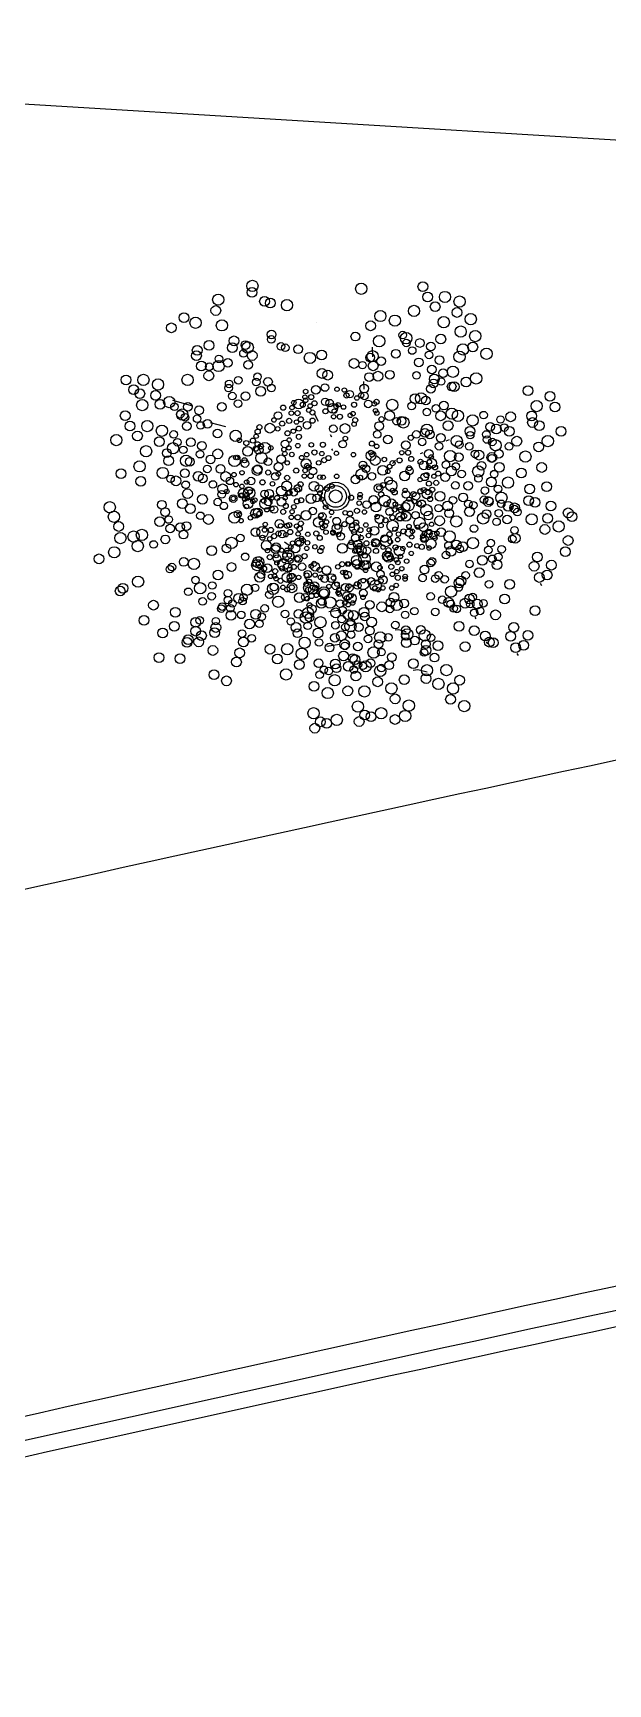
# Model space of a CAD drawing. Header units: millimetres. Extents: x 441061 to 442903, y 4515148 to 4515613.
# Drawn here: x 442462.754 to 442462.981, y 4515547.106 to 4515547.758 of the extents above; entities that cross this region are included whole.
import ezdxf

# ---------------------------------------------------------------- set-up
doc = ezdxf.new("R2010")
doc.units = ezdxf.units.MM
doc.linetypes.add('CONTINUA', pattern=[0])
doc.layers.add('01_piscinas', color=254, linetype='Continuous')

# ---------------------------------------------------------------- blocks, each defined once
blk = doc.blocks.new('A$C21391103')
at = {"layer": '01_piscinas'}
for p, q in [((177.3973, 96.2118), (177.4007, 96.2132)), ((177.2648, 96.0902), (177.2648, 96.0902)), ((177.6579, 96.1062), (177.6612, 96.1076)), ((177.381, 96.057), (177.3835, 96.0581)), ((177.4441, 95.9813), (177.4426, 96.0122)), ((177.5814, 95.9758), (177.584, 95.9769)), ((177.279, 95.9635), (177.279, 95.9635)), ((177.417, 95.8797), (177.4158, 95.9035)), ((176.8753, 95.8261), (176.8123, 95.8436)), ((176.9794, 95.7603), (176.931, 95.7738)), ((177.2729, 95.778), (177.2583, 95.8039)), ((177.3093, 95.7361), (177.3135, 95.7293)), ((177.4833, 95.7377), (177.4833, 95.7377)), ((177.5651, 95.7342), (177.5666, 95.7336)), ((177.6751, 95.7164), (177.6858, 95.721)), ((177.3133, 95.6911), (177.3165, 95.6859)), ((177.5947, 95.676), (177.6029, 95.6795)), ((177.3837, 95.6094), (177.3828, 95.6059)), ((177.506, 95.6449), (177.5154, 95.6554)), ((177.615, 95.6163), (177.6165, 95.6157)), ((177.7539, 95.5149), (177.7524, 95.5045)), ((177.8035, 95.5283), (177.802, 95.5179)), ((177.8821, 95.507), (177.8802, 95.4935)), ((177.9467, 95.5244), (177.9447, 95.5109)), ((177.3131, 95.4776), (177.3081, 95.4738)), ((177.3864, 95.4492), (177.3849, 95.4388)), ((177.4951, 95.4853), (177.5, 95.4834)), ((177.1655, 95.3979), (177.18, 95.3869)), ((177.4044, 95.4216), (177.4025, 95.4081)), ((177.4943, 95.3513), (177.4893, 95.3476)), ((177.5207, 95.3361), (177.5157, 95.3324)), ((177.8235, 95.3302), (177.8267, 95.325)), ((177.3317, 95.2403), (177.3309, 95.2368)), ((177.4461, 95.2449), (177.4453, 95.2414)), ((177.9726, 95.2669), (177.9768, 95.2601)), ((177.3508, 95.1975), (177.35, 95.194)), ((177.6922, 95.188), (177.6954, 95.1827)), ((177.3052, 95.1776), (177.3358, 95.1818)), ((177.7663, 95.1597), (177.7695, 95.1544)), ((177.2989, 95.0686), (177.3386, 95.074)), ((177.802, 95.082), (177.8061, 95.0752)), ((177.8982, 95.0452), (177.9024, 95.0384))]:
    blk.add_line(p, q, dxfattribs=at)
at = {"layer": '01_piscinas', "elevation": 0}
blk.add_lwpolyline([(182.0865, 96.4299), (174.3319, 96.9021), (172.6564, 97.0041)], dxfattribs=at)
blk.add_lwpolyline([(173.4746, 93.642, -0.005815), (178.7005, 94.8128, -0.006954), (182.2422, 95.3973)], format="xyb", dxfattribs=at)
at = {"layer": '01_piscinas'}
for points in [[(177.2408, 95.2692), (177.2338, 95.2812), (177.2338, 95.2812), (177.2283, 95.2853)], [(177.549, 95.1138), (177.5264, 95.1198), (177.5264, 95.1198), (177.5149, 95.1183)], [(177.6158, 94.9856), (177.5864, 94.9934), (177.5864, 94.9934), (177.5714, 94.9914)]]:
    blk.add_lwpolyline(points, dxfattribs=at)
for points in [[(190.3126, 94.6555, 0.016487), (186.4521, 94.3256, 0.014757), (179.0139, 93.2187, 0.006475), (173.2372, 91.9157, 0.008166), (166.0036, 90.06, 0.021654), (156.8841, 86.9453, 0.020322), (148.6004, 83.3147, 0.00713), (143.0416, 80.4542, 0.000222), (142.87, 80.3626), (141.5808, 79.6632), (140.2919, 78.9639, 0.002681), (138.2393, 77.8181), (131.3377, 73.999), (128.7227, 72.556), (120.8084, 68.1886), (115.8655, 65.4489), (102.6963, 58.1499), (102.5823, 58.0861), (113.3642, 40.0897)], [(190.3106, 94.5803, 0.016462), (186.461, 94.2511, 0.014755), (179.0282, 93.145, 0.006474), (173.2547, 91.8428, 0.008165), (166.024, 89.9878, 0.021653), (156.9114, 86.8754, 0.020322), (148.6335, 83.2474, 0.00713), (143.0769, 80.388, 0.000222), (142.9055, 80.2966), (141.6165, 79.5973), (140.3279, 78.8981, 0.002681), (138.276, 77.7527), (131.374, 73.9334), (128.7589, 72.4903), (120.8447, 68.1229), (115.9019, 65.3834), (102.7328, 58.0844), (102.6863, 58.0584), (113.4285, 40.1282)]]:
    blk.add_lwpolyline(points, format="xyb", dxfattribs=at)
for centre, radius in [((176.9561, 96.1622), 0.0178), ((177.0639, 96.2056), 0.0178), ((177.0626, 96.1853), 0.0154), ((177.4074, 96.1968), 0.0178), ((177.6018, 96.2034), 0.0154), ((177.6169, 96.1707), 0.0154), ((177.6717, 96.1707), 0.0178), ((176.9483, 96.1279), 0.0154), ((177.102, 96.1567), 0.0154), ((177.12, 96.1514), 0.0154), ((177.1729, 96.1448), 0.0178), ((177.4677, 96.1106), 0.0178), ((177.5739, 96.1267), 0.0178), ((177.6407, 96.1398), 0.0154), ((177.7099, 96.1218), 0.0154), ((177.7177, 96.1561), 0.0178), ((176.8079, 96.0733), 0.0154), ((176.8478, 96.1055), 0.0154), ((176.8845, 96.0895), 0.0178), ((176.9676, 96.0811), 0.0178), ((177.4368, 96.0797), 0.0154), ((177.5138, 96.096), 0.0178), ((177.6679, 96.0912), 0.0178), ((177.7213, 96.0616), 0.0178), ((177.7531, 96.1007), 0.0178), ((176.9271, 96.0177), 0.0154), ((177.0007, 96.0104), 0.0154), ((177.0058, 96.0322), 0.0154), ((177.0416, 96.0189), 0.0137), ((177.049, 96.0111), 0.0178), ((177.1244, 96.0523), 0.0137), ((177.1235, 96.0367), 0.0119), ((177.1538, 96.0146), 0.0119), ((177.1676, 96.0105), 0.0119), ((177.3887, 96.0455), 0.0137), ((177.464, 96.0311), 0.0178), ((177.5383, 96.0506), 0.0119), ((177.5491, 96.0406), 0.0178), ((177.5499, 96.0254), 0.0119), ((177.592, 96.0254), 0.0137), ((177.6274, 96.0142), 0.0137), ((177.6585, 96.0377), 0.0154), ((177.7283, 96.005), 0.0178), ((177.7595, 96.0127), 0.0154), ((177.7674, 96.0471), 0.0178), ((176.8872, 95.9854), 0.0154), ((176.8895, 96.0024), 0.0154), ((176.9571, 95.9527), 0.0178), ((176.9582, 95.9753), 0.0119), ((176.9865, 95.9629), 0.0137), ((177.0355, 95.9925), 0.0119), ((177.0504, 95.9565), 0.0137), ((177.0631, 95.9859), 0.0154), ((177.2083, 96.0055), 0.0137), ((177.2454, 95.9781), 0.0178), ((177.2826, 95.9877), 0.0154), ((177.3848, 95.9607), 0.0154), ((177.4351, 95.9792), 0.0137), ((177.4432, 95.9835), 0.0178), ((177.4705, 95.968), 0.0137), ((177.5168, 95.9916), 0.0137), ((177.5682, 96.0016), 0.0119), ((177.5891, 95.9643), 0.0137), ((177.6214, 95.9878), 0.0119), ((177.6546, 95.9716), 0.0137), ((177.7176, 95.9821), 0.0178), ((177.8027, 95.9916), 0.0178), ((176.665, 95.9089), 0.0154), ((176.7198, 95.9089), 0.0178), ((176.8593, 95.9088), 0.0178), ((176.9023, 95.9527), 0.0154), ((176.9261, 95.9218), 0.0154), ((176.9276, 95.9505), 0.0119), ((177.0193, 95.9077), 0.0119), ((177.0798, 95.9189), 0.0119), ((177.2836, 95.9292), 0.0154), ((177.3016, 95.9239), 0.0154), ((177.4113, 95.9554), 0.0119), ((177.4322, 95.918), 0.0137), ((177.445, 95.9533), 0.0154), ((177.4601, 95.9206), 0.0154), ((177.4977, 95.9253), 0.0137), ((177.5818, 95.9231), 0.0119), ((177.6302, 95.9415), 0.0137), ((177.6384, 95.9117), 0.0154), ((177.6656, 95.9303), 0.0137), ((177.6968, 95.9345), 0.0178), ((177.7384, 95.9025), 0.0154), ((177.7702, 95.9136), 0.0178), ((176.6888, 95.878), 0.0154), ((176.7084, 95.8656), 0.0154), ((176.758, 95.86), 0.0154), ((176.7658, 95.8943), 0.0178), ((176.9886, 95.8829), 0.0119), ((176.9903, 95.896), 0.0119), ((177.0002, 95.8578), 0.0119), ((177.0423, 95.8577), 0.0137), ((177.0759, 95.9021), 0.0119), ((177.0902, 95.8728), 0.0154), ((177.113, 95.9027), 0.0137), ((177.1238, 95.8833), 0.0119), ((177.2319, 95.8724), 0.00702), ((177.2641, 95.8773), 0.0137), ((177.2927, 95.8847), 0.0119), ((177.3308, 95.8793), 0.00702), ((177.354, 95.8768), 0.00702), ((177.3607, 95.8598), 0.00808), ((177.3713, 95.8639), 0.0119), ((177.4071, 95.8602), 0.00808), ((177.4163, 95.8814), 0.0137), ((177.4177, 95.8582), 0.0119), ((177.5963, 95.8506), 0.0178), ((177.6273, 95.8804), 0.0137), ((177.6356, 95.8979), 0.0137), ((177.6596, 95.9039), 0.0119), ((177.6928, 95.8877), 0.0137), ((177.7008, 95.8873), 0.0154), ((177.9339, 95.8747), 0.0154), ((178.003, 95.8567), 0.0154), ((176.7161, 95.8294), 0.0178), ((176.7724, 95.8321), 0.0154), ((176.8012, 95.8389), 0.0178), ((176.8177, 95.824), 0.0119), ((176.8422, 95.7994), 0.0178), ((176.8598, 95.824), 0.0137), ((176.8952, 95.8128), 0.0137), ((176.9671, 95.8239), 0.0137), ((177.0185, 95.834), 0.0119), ((177.1609, 95.8212), 0.00808), ((177.1889, 95.8215), 0.00702), ((177.1945, 95.8369), 0.00702), ((177.2095, 95.833), 0.0154), ((177.2227, 95.8304), 0.00808), ((177.2296, 95.8547), 0.00702), ((177.2319, 95.8445), 0.00702), ((177.2418, 95.8131), 0.00702), ((177.2461, 95.8267), 0.00702), ((177.2495, 95.8547), 0.00808), ((177.2532, 95.806), 0.00808), ((177.2597, 95.8352), 0.00808), ((177.2935, 95.8397), 0.0119), ((177.2944, 95.8098), 0.00808), ((177.3073, 95.8356), 0.0119), ((177.3169, 95.8189), 0.0154), ((177.3224, 95.8101), 0.00702), ((177.3281, 95.8255), 0.00702), ((177.3343, 95.8302), 0.00702), ((177.3513, 95.823), 0.00702), ((177.3847, 95.8304), 0.00808), ((177.3935, 95.8517), 0.00702), ((177.4293, 95.833), 0.0119), ((177.4488, 95.8334), 0.00702), ((177.4523, 95.8115), 0.00702), ((177.4558, 95.8395), 0.00808), ((177.5051, 95.8299), 0.0178), ((177.5664, 95.8262), 0.0119), ((177.5774, 95.8495), 0.0154), ((177.6113, 95.8438), 0.0137), ((177.6144, 95.8074), 0.0119), ((177.6433, 95.8191), 0.0119), ((177.6678, 95.8276), 0.0137), ((177.6933, 95.8023), 0.0178), ((177.7126, 95.7955), 0.0178), ((177.9611, 95.8261), 0.0178), ((178.0188, 95.8232), 0.0154), ((176.6622, 95.7957), 0.0154), ((176.6772, 95.763), 0.0154), ((176.732, 95.763), 0.0178), ((176.778, 95.7484), 0.0178), ((176.836, 95.8002), 0.0119), ((176.851, 95.7907), 0.0119), ((176.8569, 95.7629), 0.0137), ((176.8892, 95.7864), 0.0119), ((176.9002, 95.765), 0.0119), ((176.9224, 95.7702), 0.0137), ((177.0859, 95.7596), 0.00808), ((177.1189, 95.7565), 0.0154), ((177.1316, 95.7823), 0.00702), ((177.1447, 95.7963), 0.0119), ((177.1438, 95.7544), 0.00702), ((177.1577, 95.7708), 0.00808), ((177.1797, 95.7795), 0.00808), ((177.1866, 95.8039), 0.00702), ((177.203, 95.7758), 0.00702), ((177.2065, 95.8038), 0.00808), ((177.2102, 95.7551), 0.00808), ((177.2166, 95.7843), 0.00808), ((177.2365, 95.7657), 0.0119), ((177.2537, 95.7801), 0.00808), ((177.3191, 95.7548), 0.0119), ((177.3201, 95.7925), 0.00702), ((177.34, 95.7925), 0.00808), ((177.3558, 95.7553), 0.0154), ((177.3726, 95.797), 0.00702), ((177.3813, 95.8024), 0.00702), ((177.3848, 95.7691), 0.00702), ((177.3884, 95.7817), 0.00808), ((177.4564, 95.804), 0.00702), ((177.4639, 95.7633), 0.0137), ((177.4713, 95.7848), 0.00808), ((177.4972, 95.7956), 0.0154), ((177.5195, 95.7784), 0.0119), ((177.534, 95.7792), 0.0137), ((177.5404, 95.7745), 0.0178), ((177.6148, 95.7515), 0.0178), ((177.6579, 95.7955), 0.0154), ((177.6817, 95.7645), 0.0154), ((177.7508, 95.7466), 0.0154), ((177.7587, 95.7809), 0.0178), ((177.7937, 95.7977), 0.0119), ((177.8146, 95.7604), 0.0137), ((177.8339, 95.7536), 0.0154), ((177.8469, 95.7839), 0.0119), ((177.859, 95.7581), 0.0119), ((177.8747, 95.7463), 0.0154), ((177.8789, 95.7923), 0.0154), ((177.9454, 95.7952), 0.0154), ((177.9481, 95.7743), 0.0154), ((177.9692, 95.7643), 0.0154), ((178.0383, 95.7463), 0.0154), ((176.6342, 95.719), 0.0178), ((176.701, 95.7321), 0.0154), ((176.7702, 95.7141), 0.0154), ((176.8134, 95.693), 0.0178), ((176.8154, 95.737), 0.0119), ((176.8271, 95.7118), 0.0119), ((176.8692, 95.7118), 0.0137), ((176.9046, 95.7006), 0.0137), ((176.954, 95.7398), 0.0137), ((177.0109, 95.7323), 0.0178), ((177.0225, 95.718), 0.00702), ((177.0446, 95.7092), 0.00808), ((177.0654, 95.7173), 0.00808), ((177.0755, 95.7309), 0.00702), ((177.0804, 95.7457), 0.00808), ((177.0803, 95.7055), 0.00808), ((177.1032, 95.6938), 0.0178), ((177.1668, 95.7068), 0.0119), ((177.1746, 95.7405), 0.00808), ((177.1801, 95.719), 0.00702), ((177.1931, 95.7468), 0.00702), ((177.2107, 95.7292), 0.00808), ((177.2499, 95.704), 0.00702), ((177.2864, 95.7042), 0.00808), ((177.349, 95.7059), 0.0119), ((177.3571, 95.7239), 0.00702), ((177.441, 95.7078), 0.00808), ((177.4578, 95.7368), 0.0119), ((177.491, 95.7206), 0.0137), ((177.5483, 95.703), 0.0137), ((177.5635, 95.7261), 0.00808), ((177.5814, 95.7368), 0.0119), ((177.5997, 95.713), 0.0119), ((177.6086, 95.742), 0.0137), ((177.6235, 95.7368), 0.0137), ((177.6529, 95.6992), 0.0119), ((177.6589, 95.7256), 0.0137), ((177.7089, 95.716), 0.0178), ((177.7168, 95.7046), 0.0119), ((177.7482, 95.699), 0.0119), ((177.7514, 95.7344), 0.0119), ((177.8025, 95.7366), 0.0119), ((177.8046, 95.7205), 0.0119), ((177.8209, 95.7128), 0.0119), ((177.8317, 95.7024), 0.0178), ((177.874, 95.699), 0.0119), ((177.8985, 95.7154), 0.0154), ((177.9676, 95.6974), 0.0154), ((177.9964, 95.7157), 0.0178), ((176.7283, 95.6835), 0.0178), ((176.794, 95.678), 0.0137), ((176.7997, 95.6535), 0.0154), ((176.8454, 95.688), 0.0119), ((176.8544, 95.6535), 0.0178), ((176.8663, 95.6506), 0.0137), ((176.8986, 95.6742), 0.0119), ((176.9318, 95.6579), 0.0137), ((176.9545, 95.6754), 0.0154), ((177.0072, 95.6529), 0.0178), ((177.0113, 95.6638), 0.00702), ((177.0169, 95.6639), 0.00702), ((177.039, 95.6551), 0.00808), ((177.0491, 95.6834), 0.0154), ((177.0748, 95.6916), 0.00808), ((177.0837, 95.6882), 0.0137), ((177.0923, 95.6624), 0.0178), ((177.0904, 95.6988), 0.00808), ((177.1131, 95.6506), 0.0119), ((177.1221, 95.6941), 0.00702), ((177.1547, 95.6586), 0.0137), ((177.1633, 95.6893), 0.00702), ((177.1662, 95.6762), 0.00702), ((177.1786, 95.6942), 0.00702), ((177.1882, 95.6735), 0.00702), ((177.2072, 95.7012), 0.00702), ((177.2192, 95.6636), 0.00702), ((177.2334, 95.6447), 0.0154), ((177.235, 95.6729), 0.00702), ((177.2596, 95.6798), 0.00808), ((177.283, 95.6762), 0.00702), ((177.2901, 95.6555), 0.00808), ((177.3037, 95.6621), 0.00808), ((177.3289, 95.6772), 0.00702), ((177.3827, 95.6727), 0.00702), ((177.4385, 95.6701), 0.0154), ((177.4375, 95.6798), 0.00702), ((177.4416, 95.6723), 0.00702), ((177.4514, 95.6544), 0.0154), ((177.456, 95.699), 0.00702), ((177.4802, 95.6574), 0.00702), ((177.5284, 95.6546), 0.00808), ((177.5353, 95.6789), 0.00702), ((177.5552, 95.6789), 0.00808), ((177.5653, 95.6594), 0.00808), ((177.5945, 95.65), 0.00808), ((177.6206, 95.6756), 0.0137), ((177.6297, 95.6456), 0.0154), ((177.6225, 95.6503), 0.00702), ((177.6282, 95.6656), 0.00702), ((177.6881, 95.6684), 0.0178), ((177.7151, 95.6652), 0.0137), ((177.7665, 95.6752), 0.0119), ((177.7789, 95.6713), 0.0154), ((177.8197, 95.664), 0.0154), ((177.8197, 95.6614), 0.0119), ((177.8418, 95.6755), 0.0137), ((177.9257, 95.6668), 0.0178), ((176.6491, 95.6131), 0.0154), ((176.7075, 95.6359), 0.0178), ((176.7809, 95.615), 0.0178), ((176.8054, 95.5965), 0.0119), ((176.8228, 95.5901), 0.0154), ((176.8503, 95.614), 0.0137), ((176.8926, 95.6046), 0.0154), ((176.9068, 95.5979), 0.0137), ((176.9212, 95.6276), 0.0119), ((176.9634, 95.6276), 0.0137), ((176.9796, 95.6038), 0.0154), ((177.0057, 95.6097), 0.00702), ((177.0308, 95.6157), 0.00702), ((177.0403, 95.6444), 0.0119), ((177.0786, 95.6229), 0.0154), ((177.0809, 95.6271), 0.0137), ((177.1138, 95.6165), 0.00808), ((177.1358, 95.604), 0.0119), ((177.1463, 95.6344), 0.0137), ((177.1455, 95.6118), 0.00702), ((177.1734, 95.5996), 0.00808), ((177.1738, 95.6468), 0.00702), ((177.202, 95.6225), 0.00808), ((177.2277, 95.6052), 0.00702), ((177.23, 95.6228), 0.00702), ((177.2357, 95.6382), 0.00702), ((177.2421, 95.6324), 0.00808), ((177.2477, 95.6052), 0.00808), ((177.2549, 95.6208), 0.0119), ((177.273, 95.6472), 0.00702), ((177.2766, 95.6017), 0.00702), ((177.2871, 95.6015), 0.00702), ((177.3298, 95.6044), 0.00702), ((177.3895, 95.5945), 0.0137), ((177.4084, 95.6105), 0.0178), ((177.4048, 95.6006), 0.00702), ((177.4126, 95.6404), 0.0119), ((177.4127, 95.6336), 0.00702), ((177.4226, 95.6283), 0.0119), ((177.4409, 95.6045), 0.0119), ((177.4752, 95.6235), 0.0154), ((177.4916, 95.6202), 0.00702), ((177.4972, 95.6356), 0.00702), ((177.5064, 95.6459), 0.00808), ((177.5444, 95.6055), 0.0154), ((177.5597, 95.6215), 0.0119), ((177.5588, 95.6302), 0.00808), ((177.6046, 95.639), 0.0137), ((177.6077, 95.6027), 0.0119), ((177.6134, 95.6083), 0.00808), ((177.6202, 95.6326), 0.00702), ((177.6367, 95.6046), 0.00702), ((177.6402, 95.6326), 0.00808), ((177.6503, 95.6131), 0.00808), ((177.6728, 95.6018), 0.0137), ((177.6745, 95.6412), 0.0119), ((177.6921, 95.6211), 0.0154), ((177.7059, 95.6356), 0.0119), ((177.7242, 95.6118), 0.0119), ((177.7767, 95.62), 0.0178), ((177.7774, 95.598), 0.0119), ((177.7874, 95.6378), 0.0137), ((177.827, 95.6114), 0.0119), ((177.8435, 95.633), 0.0154), ((177.9127, 95.615), 0.0154), ((177.9772, 95.6324), 0.0154), ((176.7114, 95.5886), 0.0154), ((176.8534, 95.5777), 0.0119), ((176.859, 95.5493), 0.0154), ((176.939, 95.5788), 0.0119), ((176.9697, 95.5648), 0.0154), ((176.9668, 95.5474), 0.0119), ((176.9832, 95.5568), 0.00702), ((176.9927, 95.59), 0.0119), ((177.0119, 95.578), 0.00702), ((177.0347, 95.551), 0.0154), ((177.0306, 95.5729), 0.00702), ((177.0536, 95.552), 0.0178), ((177.0458, 95.5863), 0.00702), ((177.052, 95.5594), 0.0119), ((177.0472, 95.5464), 0.00702), ((177.0596, 95.5894), 0.0119), ((177.0562, 95.5552), 0.00702), ((177.0955, 95.5854), 0.00808), ((177.1021, 95.5487), 0.0119), ((177.1166, 95.5495), 0.0137), ((177.1272, 95.5808), 0.00702), ((177.155, 95.5579), 0.0154), ((177.1716, 95.574), 0.0154), ((177.1771, 95.5509), 0.00808), ((177.1808, 95.5527), 0.00808), ((177.1946, 95.554), 0.0119), ((177.2073, 95.5664), 0.0119), ((177.206, 95.5617), 0.00702), ((177.2158, 95.5791), 0.00808), ((177.2585, 95.5732), 0.0154), ((177.2742, 95.5658), 0.0119), ((177.277, 95.5519), 0.00702), ((177.3264, 95.5411), 0.0447), ((177.3264, 95.5411), 0.0344), ((177.2991, 95.5639), 0.00702), ((177.3264, 95.5411), 0.0203), ((177.3149, 95.5733), 0.00702), ((177.404, 95.5466), 0.00702), ((177.4618, 95.5671), 0.0137), ((177.4633, 95.568), 0.00702), ((177.4704, 95.5474), 0.00808), ((177.4769, 95.5766), 0.00808), ((177.4941, 95.5907), 0.0119), ((177.5024, 95.5749), 0.0178), ((177.5064, 95.5596), 0.00702), ((177.5128, 95.5539), 0.00808), ((177.5487, 95.5471), 0.0119), ((177.5461, 95.56), 0.00702), ((177.5722, 95.5485), 0.00808), ((177.5801, 95.5415), 0.0119), ((177.5931, 95.5941), 0.00702), ((177.5942, 95.5572), 0.00808), ((177.6051, 95.5611), 0.00808), ((177.6154, 95.5489), 0.0154), ((177.6176, 95.5535), 0.00702), ((177.621, 95.5815), 0.00808), ((177.6312, 95.562), 0.00808), ((177.6438, 95.5839), 0.00808), ((177.6562, 95.5416), 0.0154), ((177.7046, 95.5759), 0.0119), ((177.7451, 95.5745), 0.0137), ((177.7976, 95.5593), 0.0119), ((177.8181, 95.5864), 0.0154), ((177.8392, 95.5648), 0.0119), ((177.85, 95.5369), 0.0178), ((177.8707, 95.5845), 0.0178), ((177.939, 95.5647), 0.0154), ((177.993, 95.5719), 0.0154), ((176.6135, 95.5069), 0.0178), ((176.778, 95.5148), 0.0137), ((176.7881, 95.4916), 0.0137), ((176.8429, 95.518), 0.0154), ((176.8677, 95.5021), 0.0154), ((176.9062, 95.532), 0.0154), ((176.9545, 95.5233), 0.0119), ((176.9736, 95.5111), 0.0119), ((177.0032, 95.5341), 0.0119), ((177.0034, 95.5345), 0.00702), ((177.0271, 95.5438), 0.00702), ((177.031, 95.5453), 0.00702), ((177.0395, 95.5323), 0.00702), ((177.0498, 95.5183), 0.0154), ((177.0451, 95.5092), 0.00702), ((177.0486, 95.5359), 0.00702), ((177.0651, 95.5256), 0.00702), ((177.0736, 95.4873), 0.0154), ((177.0715, 95.5295), 0.00702), ((177.0806, 95.4897), 0.0137), ((177.1046, 95.5182), 0.0178), ((177.0993, 95.5266), 0.00702), ((177.1137, 95.5236), 0.0119), ((177.1092, 95.4988), 0.00702), ((177.1245, 95.536), 0.00702), ((177.1254, 95.5026), 0.00702), ((177.132, 95.4997), 0.0119), ((177.1415, 95.5363), 0.00808), ((177.1558, 95.5235), 0.0137), ((177.1611, 95.4923), 0.00808), ((177.1669, 95.5362), 0.00702), ((177.1689, 95.5107), 0.00808), ((177.1947, 95.508), 0.00702), ((177.2045, 95.5254), 0.00808), ((177.218, 95.5287), 0.00808), ((177.2486, 95.5342), 0.0154), ((177.2545, 95.4949), 0.0119), ((177.2666, 95.5358), 0.0119), ((177.2824, 95.5323), 0.00702), ((177.295, 95.5071), 0.00702), ((177.3751, 95.5371), 0.00808), ((177.3939, 95.4954), 0.00808), ((177.4008, 95.5198), 0.00702), ((177.4031, 95.5374), 0.00702), ((177.4243, 95.515), 0.0119), ((177.4458, 95.5305), 0.0137), ((177.4537, 95.5072), 0.0154), ((177.4817, 95.5273), 0.0178), ((177.487, 95.516), 0.00808), ((177.497, 95.4928), 0.0119), ((177.5031, 95.5192), 0.0137), ((177.5127, 95.4987), 0.00702), ((177.515, 95.5163), 0.00702), ((177.5285, 95.5071), 0.00808), ((177.5326, 95.4987), 0.00808), ((177.547, 95.5077), 0.0137), ((177.5561, 95.5126), 0.0178), ((177.5583, 95.5321), 0.00702), ((177.5753, 95.5248), 0.00702), ((177.5891, 95.5182), 0.00808), ((177.5984, 95.5177), 0.0119), ((177.6132, 95.4976), 0.0178), ((177.6247, 95.5328), 0.00808), ((177.6516, 95.5039), 0.0119), ((177.68, 95.5107), 0.0154), ((177.6848, 95.4877), 0.0137), ((177.697, 95.5287), 0.0119), ((177.7291, 95.5379), 0.0137), ((177.7455, 95.5171), 0.0119), ((177.7491, 95.4927), 0.0154), ((177.7611, 95.5132), 0.0119), ((177.7951, 95.5305), 0.0119), ((177.8082, 95.5249), 0.0154), ((177.8108, 95.5266), 0.0119), ((177.8492, 95.5177), 0.0119), ((177.8712, 95.5099), 0.0154), ((177.8915, 95.5048), 0.0154), ((177.8912, 95.5011), 0.0119), ((177.9003, 95.4917), 0.0119), ((177.9357, 95.5273), 0.0154), ((177.9561, 95.5222), 0.0154), ((178.006, 95.5107), 0.0154), ((178.0606, 95.4891), 0.0154), ((176.6265, 95.4767), 0.0178), ((176.6418, 95.4461), 0.0154), ((176.7714, 95.4615), 0.0154), ((176.7998, 95.468), 0.0119), ((176.8039, 95.4397), 0.0137), ((176.8359, 95.4435), 0.0137), ((176.856, 95.4475), 0.0137), ((176.8995, 95.4798), 0.0119), ((176.9251, 95.4682), 0.0154), ((177.0068, 95.4743), 0.0178), ((177.0177, 95.485), 0.0119), ((177.0217, 95.4833), 0.00702), ((177.0281, 95.4645), 0.00702), ((177.0574, 95.4735), 0.00702), ((177.07, 95.4795), 0.00702), ((177.0848, 95.4867), 0.00702), ((177.1043, 95.4526), 0.00702), ((177.1488, 95.4543), 0.0137), ((177.153, 95.4482), 0.00702), ((177.173, 95.4481), 0.00808), ((177.1799, 95.4506), 0.00808), ((177.1868, 95.475), 0.00702), ((177.1891, 95.4926), 0.00702), ((177.2032, 95.447), 0.00702), ((177.2067, 95.475), 0.00808), ((177.2168, 95.4555), 0.00808), ((177.2329, 95.481), 0.0154), ((177.2718, 95.459), 0.0154), ((177.2844, 95.478), 0.0119), ((177.2804, 95.4813), 0.00702), ((177.2825, 95.4553), 0.00702), ((177.2854, 95.4422), 0.00702), ((177.2923, 95.4483), 0.00808), ((177.2977, 95.4602), 0.00702), ((177.3137, 95.4906), 0.00702), ((177.3305, 95.4395), 0.0154), ((177.3295, 95.463), 0.0119), ((177.3322, 95.4446), 0.00808), ((177.3542, 95.4532), 0.00808), ((177.3565, 95.4893), 0.00702), ((177.3716, 95.4655), 0.0119), ((177.3719, 95.4867), 0.00808), ((177.3851, 95.4429), 0.0154), ((177.3776, 95.4495), 0.00702), ((177.3912, 95.4581), 0.00808), ((177.4173, 95.4917), 0.00702), ((177.4219, 95.4506), 0.00702), ((177.4576, 95.4771), 0.00702), ((177.4648, 95.4693), 0.0137), ((177.4698, 95.4492), 0.00702), ((177.4838, 95.4657), 0.00808), ((177.5063, 95.4477), 0.0178), ((177.5058, 95.4743), 0.00808), ((177.5303, 95.4766), 0.0137), ((177.5291, 95.4707), 0.00702), ((177.5482, 95.4783), 0.0154), ((177.5427, 95.4792), 0.00808), ((177.5581, 95.4462), 0.00702), ((177.5788, 95.4818), 0.0119), ((177.5914, 95.4572), 0.0178), ((177.5851, 95.4442), 0.00702), ((177.6034, 95.4438), 0.0137), ((177.6193, 95.4804), 0.0137), ((177.6293, 95.453), 0.00702), ((177.6545, 95.464), 0.0154), ((177.7072, 95.4621), 0.0178), ((177.7631, 95.4395), 0.0119), ((177.7923, 95.4716), 0.0178), ((177.8026, 95.4853), 0.0137), ((177.8345, 95.4607), 0.0119), ((177.8416, 95.4877), 0.0119), ((177.8681, 95.4682), 0.0137), ((177.9454, 95.4686), 0.0178), ((177.987, 95.4366), 0.0154), ((177.9961, 95.4717), 0.0154), ((178.0306, 95.4463), 0.0178), ((178.0725, 95.4769), 0.0154), ((176.6472, 95.4093), 0.0178), ((176.6888, 95.4142), 0.0178), ((176.7018, 95.3841), 0.0178), ((176.7149, 95.4195), 0.0178), ((176.752, 95.3893), 0.0119), ((176.7889, 95.4053), 0.0137), ((176.846, 95.4203), 0.0137), ((176.9978, 95.3943), 0.0178), ((177.0257, 95.4094), 0.0119), ((177.0737, 95.4282), 0.0137), ((177.0955, 95.4283), 0.0178), ((177.0952, 95.4106), 0.00808), ((177.1074, 95.3861), 0.0154), ((177.102, 95.435), 0.00702), ((177.1185, 95.4069), 0.00702), ((177.122, 95.435), 0.00808), ((177.1321, 95.4155), 0.00808), ((177.1462, 95.4238), 0.00808), ((177.1579, 95.4219), 0.0119), ((177.1695, 95.4201), 0.00702), ((177.1831, 95.4286), 0.00808), ((177.1906, 95.3935), 0.00702), ((177.2117, 95.3967), 0.0137), ((177.2081, 95.4226), 0.00702), ((177.2096, 95.3942), 0.00808), ((177.2129, 95.4388), 0.00808), ((177.2189, 95.4082), 0.00702), ((177.2235, 95.4022), 0.00702), ((177.2376, 95.3945), 0.00702), ((177.2387, 95.4215), 0.00702), ((177.2655, 95.4239), 0.00808), ((177.2763, 95.4099), 0.00808), ((177.2962, 95.4282), 0.00702), ((177.3182, 95.4254), 0.00702), ((177.3183, 95.4281), 0.00702), ((177.3353, 95.4209), 0.00702), ((177.3429, 95.4146), 0.0119), ((177.3765, 95.386), 0.0119), ((177.3754, 95.396), 0.00702), ((177.3847, 95.4288), 0.00808), ((177.3889, 95.4101), 0.0119), ((177.3966, 95.3894), 0.0137), ((177.4047, 95.4348), 0.00808), ((177.4072, 95.4107), 0.00702), ((177.4235, 95.3931), 0.00808), ((177.4304, 95.4175), 0.00702), ((177.4327, 95.4352), 0.00702), ((177.4488, 95.4327), 0.0137), ((177.4469, 95.3895), 0.00702), ((177.4518, 95.3963), 0.0119), ((177.4549, 95.393), 0.0119), ((177.4855, 95.4001), 0.0178), ((177.4808, 95.408), 0.0119), ((177.4967, 95.4216), 0.00808), ((177.4992, 95.3975), 0.00702), ((177.5139, 95.4374), 0.00702), ((177.5224, 95.4043), 0.00702), ((177.5247, 95.4219), 0.00702), ((177.5409, 95.4304), 0.00808), ((177.5584, 95.4262), 0.0119), ((177.5597, 95.3887), 0.00808), ((177.5666, 95.4131), 0.00702), ((177.5689, 95.4307), 0.00702), ((177.6016, 95.4161), 0.00702), ((177.6064, 95.4074), 0.0119), ((177.6051, 95.4061), 0.00702), ((177.6074, 95.4237), 0.00702), ((177.6197, 95.423), 0.0119), ((177.628, 95.3917), 0.0154), ((177.6224, 95.4286), 0.00808), ((177.6353, 95.4191), 0.0119), ((177.64, 95.4091), 0.00702), ((177.6458, 95.4249), 0.00702), ((177.6598, 95.4276), 0.0137), ((177.6864, 95.4145), 0.0178), ((177.6827, 95.386), 0.0119), ((177.7076, 95.3875), 0.0154), ((177.728, 95.3825), 0.0154), ((177.7598, 95.3936), 0.0178), ((177.8164, 95.3937), 0.0119), ((177.8841, 95.4069), 0.0119), ((177.8941, 95.409), 0.0154), ((177.8911, 95.434), 0.0119), ((178.0605, 95.4018), 0.0154), ((176.5796, 95.3438), 0.0154), ((176.6276, 95.3645), 0.0178), ((176.8468, 95.334), 0.0137), ((176.8791, 95.3278), 0.0178), ((176.9355, 95.3698), 0.0154), ((176.9823, 95.377), 0.0137), ((177.041, 95.3504), 0.0119), ((177.0823, 95.3329), 0.0178), ((177.0836, 95.3431), 0.00808), ((177.1115, 95.3699), 0.00702), ((177.1186, 95.3492), 0.00808), ((177.1363, 95.3743), 0.0137), ((177.1387, 95.3809), 0.0137), ((177.1417, 95.3445), 0.0119), ((177.1386, 95.3552), 0.00808), ((177.1615, 95.3273), 0.0178), ((177.1558, 95.371), 0.00702), ((177.1643, 95.3379), 0.00702), ((177.1772, 95.3534), 0.0178), ((177.1666, 95.3555), 0.00702), ((177.1723, 95.3709), 0.00702), ((177.1802, 95.3553), 0.00702), ((177.1842, 95.3379), 0.00808), ((177.1852, 95.3814), 0.00702), ((177.1996, 95.3766), 0.0137), ((177.2087, 95.3442), 0.0119), ((177.2064, 95.3439), 0.00808), ((177.2284, 95.3525), 0.00808), ((177.2353, 95.3769), 0.00702), ((177.2611, 95.3819), 0.00702), ((177.2782, 95.3686), 0.00808), ((177.2831, 95.3792), 0.00702), ((177.3478, 95.3767), 0.0154), ((177.3916, 95.3395), 0.0154), ((177.3876, 95.368), 0.00702), ((177.3956, 95.3738), 0.0119), ((177.4076, 95.3708), 0.0154), ((177.3997, 95.369), 0.00702), ((177.4015, 95.3845), 0.00808), ((177.4046, 95.3608), 0.00702), ((177.4177, 95.3439), 0.0178), ((177.4184, 95.3541), 0.00808), ((177.4253, 95.37), 0.0119), ((177.454, 95.3688), 0.00808), ((177.4762, 95.3809), 0.00702), ((177.4895, 95.3529), 0.0154), ((177.4934, 95.3485), 0.0154), ((177.4917, 95.3557), 0.00702), ((177.4935, 95.3713), 0.00808), ((177.4966, 95.3476), 0.00702), ((177.5155, 95.3799), 0.00808), ((177.518, 95.3406), 0.00702), ((177.5271, 95.3681), 0.0154), ((177.5312, 95.3516), 0.00702), ((177.5389, 95.3762), 0.00702), ((177.5653, 95.3611), 0.00702), ((177.5831, 95.3851), 0.00702), ((177.5982, 95.3817), 0.00808), ((177.6216, 95.378), 0.00702), ((177.631, 95.3356), 0.0119), ((177.6751, 95.356), 0.0119), ((177.6904, 95.3673), 0.0154), ((177.7184, 95.3751), 0.0119), ((177.7895, 95.3394), 0.0154), ((177.8085, 95.3715), 0.0119), ((177.821, 95.3441), 0.0119), ((177.8401, 95.35), 0.0119), ((177.8506, 95.3741), 0.0119), ((177.9634, 95.3495), 0.0154), ((178.0514, 95.3666), 0.0154), ((176.8033, 95.3112), 0.0119), ((176.8099, 95.318), 0.0119), ((176.9553, 95.2931), 0.0154), ((176.9975, 95.3181), 0.0137), ((177.0792, 95.3243), 0.0178), ((177.0697, 95.3267), 0.00702), ((177.0863, 95.2856), 0.0154), ((177.0817, 95.3276), 0.00702), ((177.0912, 95.2937), 0.0119), ((177.0867, 95.3194), 0.00702), ((177.1005, 95.3128), 0.00808), ((177.1113, 95.3143), 0.0137), ((177.1215, 95.2884), 0.00702), ((177.1336, 95.2894), 0.00702), ((177.1355, 95.3049), 0.00808), ((177.1411, 95.3311), 0.00702), ((177.1575, 95.3135), 0.00808), ((177.1733, 95.2851), 0.0154), ((177.1746, 95.3166), 0.0137), ((177.1872, 95.2852), 0.0137), ((177.1808, 95.3099), 0.00702), ((177.1879, 95.2892), 0.00808), ((177.1944, 95.3184), 0.00808), ((177.2098, 95.2852), 0.00702), ((177.2203, 95.319), 0.0119), ((177.2386, 95.2952), 0.0119), ((177.2354, 95.2922), 0.00702), ((177.2495, 95.3206), 0.00702), ((177.2624, 95.319), 0.0137), ((177.2588, 95.3281), 0.00808), ((177.2617, 95.2927), 0.00702), ((177.2757, 95.3092), 0.00808), ((177.2788, 95.2855), 0.00702), ((177.2918, 95.2814), 0.0119), ((177.2978, 95.3078), 0.0137), ((177.3131, 95.2832), 0.0137), ((177.3334, 95.3185), 0.00702), ((177.347, 95.327), 0.00808), ((177.3494, 95.301), 0.00702), ((177.358, 95.3007), 0.00702), ((177.3645, 95.2933), 0.0119), ((177.3609, 95.2876), 0.00702), ((177.3638, 95.3277), 0.00702), ((177.3679, 95.3277), 0.00702), ((177.3937, 95.3283), 0.0137), ((177.3948, 95.3178), 0.00702), ((177.4164, 95.3236), 0.0154), ((177.4105, 95.3272), 0.00702), ((177.4234, 95.3245), 0.0137), ((177.4209, 95.3077), 0.00702), ((177.455, 95.3187), 0.0154), ((177.4682, 95.2958), 0.0119), ((177.4666, 95.3159), 0.00702), ((177.5023, 95.3186), 0.00808), ((177.5054, 95.2949), 0.00702), ((177.5196, 95.3033), 0.00702), ((177.5225, 95.284), 0.00808), ((177.523, 95.3324), 0.00702), ((177.5353, 95.3126), 0.00702), ((177.546, 95.2881), 0.00702), ((177.5509, 95.3365), 0.00702), ((177.6009, 95.2835), 0.0119), ((177.607, 95.3099), 0.0137), ((177.6262, 95.3307), 0.0119), ((177.6408, 95.2816), 0.0119), ((177.6515, 95.2916), 0.0119), ((177.7368, 95.2918), 0.0119), ((177.7491, 95.3276), 0.0119), ((177.7797, 95.3004), 0.0154), ((177.836, 95.3253), 0.0154), ((177.9532, 95.3206), 0.0154), ((177.9694, 95.285), 0.0154), ((177.9942, 95.2927), 0.0154), ((178.0078, 95.324), 0.0154), ((176.6463, 95.2422), 0.0154), ((176.6549, 95.2511), 0.0154), ((176.7029, 95.2718), 0.0178), ((176.8612, 95.2399), 0.0119), ((176.8841, 95.2769), 0.0119), ((176.8989, 95.2511), 0.0178), ((176.937, 95.2597), 0.0119), ((176.9867, 95.2351), 0.0119), ((177.0467, 95.2463), 0.0178), ((177.0724, 95.2523), 0.0119), ((177.1174, 95.231), 0.0119), ((177.129, 95.2492), 0.0178), ((177.1322, 95.2549), 0.0119), ((177.1385, 95.2812), 0.00702), ((177.1523, 95.2745), 0.00808), ((177.1601, 95.254), 0.00702), ((177.1739, 95.2473), 0.00808), ((177.1884, 95.2524), 0.0154), ((177.1811, 95.2749), 0.00702), ((177.1882, 95.2542), 0.00808), ((177.2432, 95.2524), 0.0178), ((177.2332, 95.264), 0.00702), ((177.2403, 95.2461), 0.00808), ((177.2425, 95.2716), 0.00808), ((177.2542, 95.2466), 0.0137), ((177.2595, 95.2579), 0.0137), ((177.2625, 95.2521), 0.00808), ((177.2892, 95.2378), 0.0178), ((177.2896, 95.2354), 0.0137), ((177.3054, 95.2569), 0.00702), ((177.3198, 95.2835), 0.00702), ((177.3267, 95.2582), 0.0119), ((177.3307, 95.2638), 0.00702), ((177.3344, 95.2369), 0.00702), ((177.3365, 95.2472), 0.00702), ((177.3568, 95.2538), 0.0119), ((177.3695, 95.2521), 0.0119), ((177.3685, 95.2582), 0.00702), ((177.3955, 95.2597), 0.0119), ((177.3938, 95.2651), 0.00702), ((177.4139, 95.2644), 0.0178), ((177.4138, 95.2359), 0.0119), ((177.4139, 95.275), 0.00702), ((177.4386, 95.2728), 0.0119), ((177.4525, 95.2595), 0.0178), ((177.4509, 95.2518), 0.00702), ((177.4572, 95.2684), 0.00702), ((177.4614, 95.2463), 0.00702), ((177.475, 95.2772), 0.0137), ((177.4697, 95.2744), 0.00702), ((177.4758, 95.2519), 0.00702), ((177.5036, 95.2517), 0.00702), ((177.5178, 95.26), 0.00702), ((177.5458, 95.2803), 0.00702), ((177.6706, 95.2794), 0.0119), ((177.6911, 95.2405), 0.0178), ((177.7161, 95.2676), 0.0154), ((177.7148, 95.2533), 0.0119), ((177.7224, 95.274), 0.0154), ((177.8108, 95.2635), 0.0119), ((177.8759, 95.2636), 0.0154), ((176.7514, 95.1976), 0.0154), ((176.8202, 95.1753), 0.0154), ((176.9065, 95.2094), 0.0119), ((176.935, 95.2256), 0.0119), ((176.9655, 95.1866), 0.0119), ((176.9684, 95.1931), 0.0119), ((176.9866, 95.2138), 0.0119), ((176.9942, 95.1878), 0.0119), ((177.0007, 95.2029), 0.0119), ((177.0206, 95.2195), 0.0154), ((177.0327, 95.2103), 0.0119), ((177.0356, 95.2227), 0.0119), ((177.1027, 95.1874), 0.0119), ((177.1454, 95.2084), 0.0178), ((177.2122, 95.2215), 0.0154), ((177.2303, 95.2228), 0.0119), ((177.2395, 95.1729), 0.0178), ((177.2369, 95.2181), 0.00702), ((177.244, 95.1974), 0.00808), ((177.2513, 95.1855), 0.0137), ((177.2505, 95.2266), 0.00808), ((177.2655, 95.2284), 0.00702), ((177.2814, 95.2035), 0.0154), ((177.2835, 95.209), 0.0119), ((177.3092, 95.2059), 0.0178), ((177.3267, 95.1733), 0.0154), ((177.3405, 95.2024), 0.0119), ((177.3378, 95.2323), 0.00702), ((177.3486, 95.1814), 0.0119), ((177.3556, 95.2044), 0.00702), ((177.3624, 95.2259), 0.0137), ((177.3619, 95.221), 0.00702), ((177.3661, 95.1989), 0.00702), ((177.376, 95.2189), 0.0154), ((177.3744, 95.227), 0.00702), ((177.3805, 95.2045), 0.00702), ((177.4162, 95.1753), 0.0154), ((177.4129, 95.2223), 0.00702), ((177.4347, 95.1986), 0.0137), ((177.4722, 95.1924), 0.0154), ((177.4981, 95.1858), 0.0119), ((177.5002, 95.2059), 0.0137), ((177.5107, 95.2222), 0.0154), ((177.5195, 95.1981), 0.0178), ((177.543, 95.2033), 0.0137), ((177.575, 95.1787), 0.0119), ((177.6264, 95.2254), 0.0119), ((177.6409, 95.1763), 0.0119), ((177.663, 95.2148), 0.0119), ((177.6833, 95.2061), 0.0154), ((177.6897, 95.2019), 0.0119), ((177.6995, 95.1871), 0.0119), ((177.7091, 95.1858), 0.0119), ((177.7351, 95.2038), 0.0154), ((177.7491, 95.2168), 0.0154), ((177.7513, 95.201), 0.0119), ((177.7592, 95.2232), 0.0119), ((177.7739, 95.2009), 0.0154), ((177.7828, 95.1795), 0.0119), ((177.7933, 95.2036), 0.0119), ((177.8599, 95.217), 0.0154), ((177.9562, 95.1802), 0.0154), ((176.7216, 95.1495), 0.0154), ((176.8175, 95.131), 0.0154), ((176.8848, 95.1432), 0.0154), ((176.8975, 95.1497), 0.0119), ((176.9484, 95.1271), 0.0154), ((176.9483, 95.1471), 0.0119), ((176.9962, 95.1657), 0.0154), ((177.0284, 95.1669), 0.0119), ((177.0547, 95.1379), 0.0154), ((177.0739, 95.169), 0.0154), ((177.0857, 95.1388), 0.0119), ((177.0936, 95.161), 0.0119), ((177.1668, 95.1699), 0.0119), ((177.1851, 95.1461), 0.0119), ((177.2015, 95.1274), 0.0154), ((177.209, 95.1699), 0.0137), ((177.2325, 95.1583), 0.0178), ((177.2383, 95.1323), 0.0119), ((177.2444, 95.1587), 0.0137), ((177.2785, 95.1437), 0.0178), ((177.3259, 95.134), 0.0119), ((177.3457, 95.1535), 0.0119), ((177.3573, 95.1284), 0.0119), ((177.366, 95.1676), 0.0154), ((177.3732, 95.1313), 0.0178), ((177.3738, 95.1444), 0.0119), ((177.3825, 95.1654), 0.0154), ((177.3994, 95.1284), 0.0137), ((177.4187, 95.162), 0.0137), ((177.44, 95.1444), 0.0154), ((177.5151, 95.1349), 0.0119), ((177.546, 95.167), 0.0119), ((177.7163, 95.1307), 0.0154), ((177.7638, 95.1736), 0.0119), ((177.8313, 95.167), 0.0154), ((177.889, 95.1278), 0.0154), ((176.7805, 95.1099), 0.0154), ((176.8573, 95.0802), 0.0154), ((176.861, 95.0886), 0.0154), ((176.8846, 95.1155), 0.0154), ((176.8945, 95.0818), 0.0154), ((176.903, 95.1014), 0.0154), ((176.9446, 95.111), 0.0154), ((177.0313, 95.1079), 0.0119), ((177.0356, 95.0813), 0.0154), ((177.0615, 95.093), 0.0119), ((177.2061, 95.1088), 0.0137), ((177.2287, 95.0788), 0.0178), ((177.2707, 95.1094), 0.0154), ((177.2742, 95.0797), 0.0119), ((177.3242, 95.0946), 0.0137), ((177.3447, 95.1008), 0.0154), ((177.3552, 95.0735), 0.0154), ((177.3756, 95.1046), 0.0119), ((177.4288, 95.0908), 0.0119), ((177.4348, 95.1172), 0.0137), ((177.462, 95.0745), 0.0137), ((177.4672, 95.0958), 0.0178), ((177.4929, 95.0959), 0.0119), ((177.5496, 95.0792), 0.0154), ((177.5462, 95.0986), 0.0119), ((177.5523, 95.1053), 0.0178), ((177.5483, 95.1187), 0.0137), ((177.5761, 95.0857), 0.0137), ((177.5954, 95.1193), 0.0137), ((177.608, 95.102), 0.0178), ((177.6115, 95.0745), 0.0137), ((177.6274, 95.0946), 0.0119), ((177.6495, 95.0699), 0.0154), ((177.7639, 95.1169), 0.0154), ((177.7987, 95.1001), 0.0154), ((177.8114, 95.0809), 0.0154), ((177.8239, 95.0792), 0.0154), ((177.8788, 95.0989), 0.0154), ((177.9198, 95.071), 0.0154), ((177.9334, 95.1023), 0.0154), ((176.7688, 95.0322), 0.0154), ((176.8349, 95.0289), 0.0154), ((176.939, 95.0546), 0.0154), ((177.0135, 95.0181), 0.0154), ((177.0238, 95.047), 0.0154), ((177.119, 95.0586), 0.0154), ((177.1428, 95.0276), 0.0154), ((177.1737, 95.0586), 0.0178), ((177.2198, 95.044), 0.0178), ((177.3074, 95.0635), 0.0137), ((177.3514, 95.0373), 0.0154), ((177.356, 95.0687), 0.0119), ((177.3805, 95.0306), 0.0137), ((177.388, 95.0254), 0.0154), ((177.3965, 95.0672), 0.0137), ((177.4464, 95.0482), 0.0178), ((177.471, 95.0493), 0.0119), ((177.5042, 95.0331), 0.0137), ((177.6055, 95.0481), 0.0119), ((177.6119, 95.0547), 0.0154), ((177.6387, 95.0319), 0.0137), ((177.7353, 95.0669), 0.0154), ((177.895, 95.0633), 0.0154), ((176.9428, 94.9779), 0.0154), ((177.17, 94.9791), 0.0178), ((177.2119, 95.0097), 0.0154), ((177.2729, 95.0144), 0.0137), ((177.2759, 94.978), 0.0119), ((177.2892, 94.9936), 0.0119), ((177.3049, 94.9897), 0.0119), ((177.3257, 95.0119), 0.0154), ((177.3293, 94.9983), 0.0137), ((177.3665, 95.0046), 0.0154), ((177.3836, 94.9943), 0.0119), ((177.3903, 94.9736), 0.0154), ((177.3968, 95.0098), 0.0119), ((177.4125, 95.006), 0.0119), ((177.4213, 95.0045), 0.0178), ((177.437, 95.0145), 0.0137), ((177.4673, 94.99), 0.0178), ((177.4708, 94.9992), 0.0119), ((177.4953, 95.0077), 0.0137), ((177.5717, 95.0131), 0.0154), ((177.6121, 94.9659), 0.0154), ((177.6149, 94.992), 0.0178), ((177.6762, 94.9927), 0.0178), ((176.982, 94.9586), 0.0154), ((177.2585, 94.9412), 0.0154), ((177.3017, 94.9202), 0.0178), ((177.3235, 94.9606), 0.0178), ((177.3649, 94.927), 0.0154), ((177.4175, 94.9251), 0.0178), ((177.4595, 94.9556), 0.0154), ((177.5027, 94.9346), 0.0178), ((177.5429, 94.9623), 0.0154), ((177.651, 94.9491), 0.0178), ((177.6971, 94.9345), 0.0178), ((177.7177, 94.9607), 0.0154), ((177.3968, 94.8775), 0.0178), ((177.5144, 94.9018), 0.0154), ((177.5576, 94.8807), 0.0178), ((177.6892, 94.9002), 0.0154), ((177.7324, 94.8791), 0.0178), ((177.2568, 94.8564), 0.0178), ((177.2608, 94.8091), 0.0154), ((177.278, 94.8293), 0.0154), ((177.2984, 94.8243), 0.0154), ((177.3302, 94.8354), 0.0178), ((177.4007, 94.8302), 0.0154), ((177.418, 94.8505), 0.0154), ((177.4383, 94.8454), 0.0154), ((177.4702, 94.8565), 0.0178), ((177.5141, 94.8366), 0.0154), ((177.546, 94.8477), 0.0178)]:
    blk.add_circle(centre, radius, dxfattribs=at)
blk.add_arc((226.4263, -130.4489), 228.512, 101.969147, 103.452664, dxfattribs=at)

msp = doc.modelspace()

# ---------------------------------------------------------------- block references
at = {"layer": '01_piscinas', "color": 6, "linetype": 'CONTINUA', "xscale": 0.125, "yscale": 0.125, "zscale": 0.125}
msp.add_blockref('A$C21391103', (442440.70759, 4515535.63213), dxfattribs=at)

doc.saveas('drawing.dxf')
